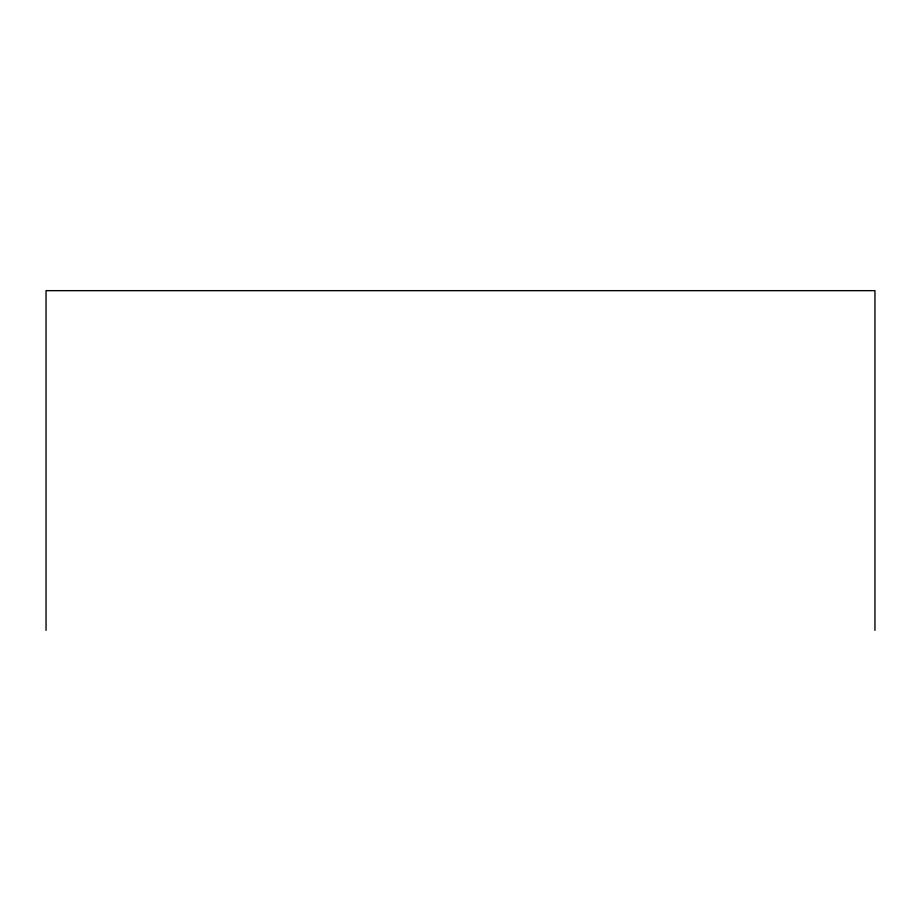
<?xml version="1.0" encoding="UTF-8"?>
<svg xmlns="http://www.w3.org/2000/svg" width="921" height="921" viewBox="0 0 921 921"><rect width="100%" height="100%" fill="white"/><g stroke="black" fill="none" stroke-linecap="round" stroke-linejoin="round"><path stroke-width="1.38" d="M874.95 630.344L874.95 290.656L46.05 290.656L46.05 630.344"/></g></svg>
